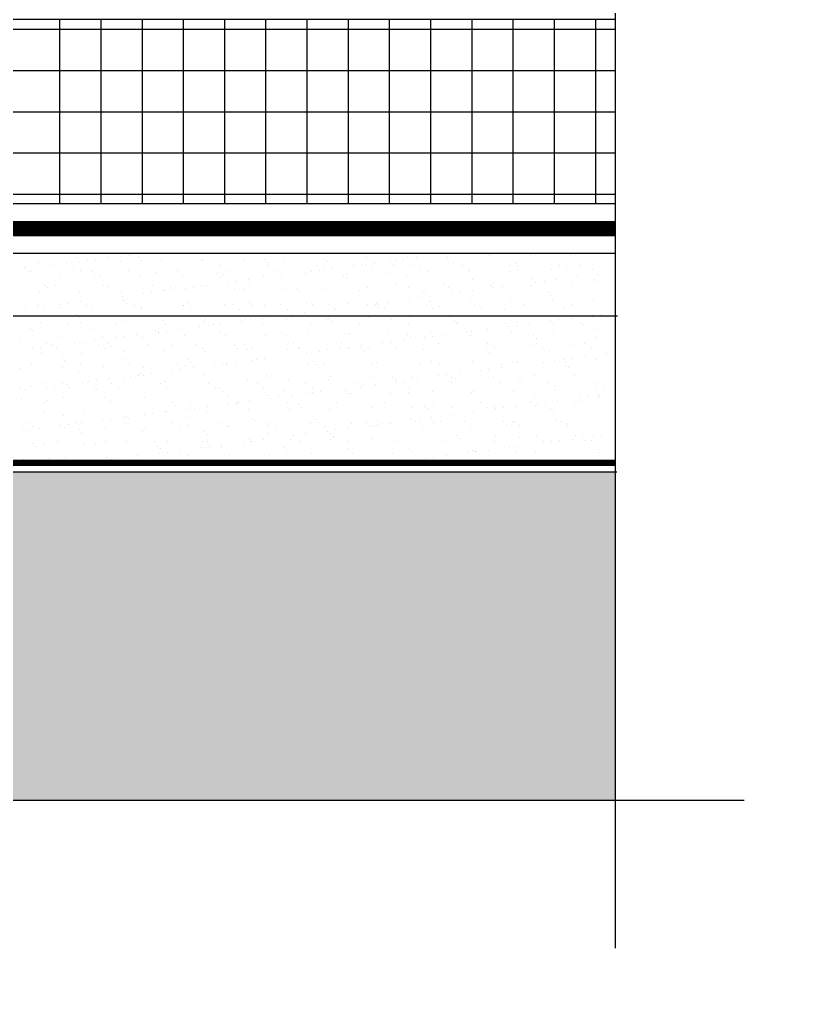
# Model space of a CAD drawing. Header units: centimetres. Extents: x -5119 to 2082, y -6603 to -947.
# Drawn here: x 120.3 to 221.3, y -3573 to -3448.3 of the extents above; entities that cross this region are included whole.
import ezdxf

# ---------------------------------------------------------------- set-up
doc = ezdxf.new("R2010")
doc.units = ezdxf.units.CM
doc.header["$LTSCALE"] = 100
doc.header["$MEASUREMENT"] = 0
for name, color, linetype in [('A807-Details-Railing and Cat ladder$0$A-CONC', 5, 'Continuous'), ('A807-Details-Railing and Cat ladder$0$A-HATCH-14', 14, 'Continuous'), ('A807-Details-Railing and Cat ladder$0$A-HATH-CONC', 253, 'Continuous'), ('A807-Details-Railing and Cat ladder$0$A-LITE2', 23, 'Continuous'), ('A807-Details-Railing and Cat ladder$0$A-WATERPROOFING', 7, 'Continuous'), ('A807-Details-Railing and Cat ladder$0$railiing', 7, 'Continuous')]:
    doc.layers.add(name, color=color, linetype=linetype)

msp = doc.modelspace()

# ---------------------------------------------------------------- hatches: boundary and pattern name
at = {"layer": 'A807-Details-Railing and Cat ladder$0$A-HATH-CONC', "ltscale": 0.8}
msp.add_hatch(color=256, dxfattribs=at).paths.add_polyline_path([(6.666, -3523.653), (6.666, -3572.994), (14.122, -3548.26), (196.591, -3548.26), (196.591, -3506.241), (-202.54, -3506.241), (-202.54, -3548.26), (1.44, -3548.26)])

# ---------------------------------------------------------------- linework, layer by layer
at = {"layer": 'A807-Details-Railing and Cat ladder$0$A-CONC'}
msp.add_line((196.771, -3506.241), (-202.753, -3506.241), dxfattribs=at)
at = {"layer": 'A807-Details-Railing and Cat ladder$0$A-HATCH-14', "color": 8, "linetype": 'Continuous'}
for p, q in [((127.576, -3478.75), (127.576, -3478.75)), ((130.007, -3479.03), (130.007, -3479.03)), ((131.631, -3478.816), (131.631, -3478.816)), ((134.344, -3478.459), (134.344, -3478.459)), ((135.569, -3478.819), (135.569, -3478.819)), ((143.68, -3478.996), (143.68, -3478.996)), ((148.986, -3479.019), (148.986, -3479.019)), ((151.674, -3479.064), (151.674, -3479.064)), ((154.215, -3478.952), (154.215, -3478.952)), ((159.325, -3478.976), (159.325, -3478.976)), ((164.721, -3478.782), (164.721, -3478.782)), ((169.489, -3479.004), (169.489, -3479.004)), ((169.95, -3478.715), (169.95, -3478.715)), ((171.113, -3478.79), (171.113, -3478.79)), ((173.826, -3478.433), (173.826, -3478.433)), ((174.866, -3478.296), (174.866, -3478.296)), ((175.06, -3478.74), (175.06, -3478.74)), ((180.455, -3478.545), (180.455, -3478.545)), ((185.684, -3478.479), (185.684, -3478.479)), ((190.794, -3478.503), (190.794, -3478.503)), ((120.877, -3480.232), (120.877, -3480.232)), ((121.01, -3479.89), (121.01, -3479.89)), ((122.746, -3479.425), (122.746, -3479.425)), ((123.59, -3479.875), (123.59, -3479.875)), ((124.63, -3479.738), (124.63, -3479.738)), ((126.254, -3479.524), (126.254, -3479.524)), ((127.231, -3479.879), (127.231, -3479.879)), ((127.856, -3479.45), (127.856, -3479.45)), ((128.967, -3479.167), (128.967, -3479.167)), ((133.252, -3479.255), (133.252, -3479.255)), ((133.452, -3479.868), (133.452, -3479.868)), ((135.937, -3479.156), (135.937, -3479.156)), ((138.481, -3479.188), (138.481, -3479.188)), ((139.673, -3479.856), (139.673, -3479.856)), ((143.591, -3479.213), (143.591, -3479.213)), ((145.894, -3479.845), (145.894, -3479.845)), ((146.736, -3480.382), (146.736, -3480.382)), ((152.042, -3479.402), (152.042, -3479.402)), ((152.114, -3479.834), (152.114, -3479.834)), ((152.957, -3480.371), (152.957, -3480.371)), ((158.335, -3479.823), (158.335, -3479.823)), ((159.178, -3480.359), (159.178, -3480.359)), ((159.785, -3479.241), (159.785, -3479.241)), ((160.358, -3480.206), (160.358, -3480.206)), ((163.072, -3479.849), (163.072, -3479.849)), ((164.112, -3479.712), (164.112, -3479.712)), ((164.556, -3479.811), (164.556, -3479.811)), ((165.399, -3480.348), (165.399, -3480.348)), ((165.736, -3479.498), (165.736, -3479.498)), ((167.778, -3479.31), (167.778, -3479.31)), ((168.147, -3479.647), (168.147, -3479.647)), ((168.449, -3479.141), (168.449, -3479.141)), ((170.777, -3479.8), (170.777, -3479.8)), ((171.619, -3480.337), (171.619, -3480.337)), ((175.89, -3479.486), (175.89, -3479.486)), ((176.998, -3479.789), (176.998, -3479.789)), ((177.84, -3480.325), (177.84, -3480.325)), ((183.219, -3479.777), (183.219, -3479.777)), ((183.883, -3479.555), (183.883, -3479.555)), ((184.061, -3480.314), (184.061, -3480.314)), ((184.251, -3479.892), (184.251, -3479.892)), ((188.385, -3480.352), (188.385, -3480.352)), ((189.44, -3479.766), (189.44, -3479.766)), ((190.282, -3480.303), (190.282, -3480.303)), ((191.994, -3479.731), (191.994, -3479.731)), ((193.614, -3480.285), (193.614, -3480.285)), ((121.571, -3480.504), (121.571, -3480.504)), ((121.852, -3480.427), (121.852, -3480.427)), ((125.447, -3481.298), (125.447, -3481.298)), ((128.073, -3480.416), (128.073, -3480.416)), ((129.564, -3480.572), (129.564, -3480.572)), ((129.932, -3480.91), (129.932, -3480.91)), ((130.676, -3481.231), (130.676, -3481.231)), ((134.294, -3480.404), (134.294, -3480.404)), ((135.787, -3481.256), (135.787, -3481.256)), ((137.675, -3480.749), (137.675, -3480.749)), ((140.515, -3480.393), (140.515, -3480.393)), ((141.182, -3481.061), (141.182, -3481.061)), ((145.669, -3480.818), (145.669, -3480.818)), ((146.037, -3481.155), (146.037, -3481.155)), ((146.411, -3480.995), (146.411, -3480.995)), ((149.604, -3481.622), (149.604, -3481.622)), ((151.521, -3481.019), (151.521, -3481.019)), ((152.317, -3481.265), (152.317, -3481.265)), ((153.357, -3481.128), (153.357, -3481.128)), ((153.78, -3480.994), (153.78, -3480.994)), ((154.981, -3480.914), (154.981, -3480.914)), ((156.916, -3480.825), (156.916, -3480.825)), ((157.695, -3480.557), (157.695, -3480.557)), ((158.734, -3480.42), (158.734, -3480.42)), ((161.773, -3481.063), (161.773, -3481.063)), ((162.142, -3481.4), (162.142, -3481.4)), ((162.145, -3480.758), (162.145, -3480.758)), ((167.255, -3480.783), (167.255, -3480.783)), ((169.885, -3481.239), (169.885, -3481.239)), ((172.651, -3480.588), (172.651, -3480.588)), ((177.878, -3481.308), (177.878, -3481.308)), ((177.88, -3480.522), (177.88, -3480.522)), ((182.99, -3480.546), (182.99, -3480.546)), ((185.989, -3481.485), (185.989, -3481.485)), ((189.086, -3481.596), (189.086, -3481.596)), ((191.799, -3481.239), (191.799, -3481.239)), ((192.839, -3481.102), (192.839, -3481.102)), ((193.983, -3481.553), (193.983, -3481.553)), ((194.463, -3480.888), (194.463, -3480.888)), ((123.559, -3482.326), (123.559, -3482.326)), ((123.927, -3482.663), (123.927, -3482.663)), ((124.885, -3482.359), (124.885, -3482.359)), ((131.106, -3482.348), (131.106, -3482.348)), ((131.67, -3482.502), (131.67, -3482.502)), ((137.327, -3482.336), (137.327, -3482.336)), ((139.664, -3482.571), (139.664, -3482.571)), ((141.563, -3482.68), (141.563, -3482.68)), ((142.603, -3482.544), (142.603, -3482.544)), ((143.548, -3482.325), (143.548, -3482.325)), ((144.227, -3482.33), (144.227, -3482.33)), ((146.94, -3481.973), (146.94, -3481.973)), ((147.775, -3482.747), (147.775, -3482.747)), ((147.98, -3481.836), (147.98, -3481.836)), ((149.112, -3482.868), (149.112, -3482.868)), ((149.769, -3482.314), (149.769, -3482.314)), ((154.341, -3482.801), (154.341, -3482.801)), ((155.768, -3482.816), (155.768, -3482.816)), ((155.989, -3482.303), (155.989, -3482.303)), ((159.451, -3482.825), (159.451, -3482.825)), ((162.21, -3482.291), (162.21, -3482.291)), ((164.846, -3482.631), (164.846, -3482.631)), ((168.431, -3482.28), (168.431, -3482.28)), ((170.075, -3482.564), (170.075, -3482.564)), ((174.652, -3482.269), (174.652, -3482.269)), ((175.186, -3482.589), (175.186, -3482.589)), ((178.246, -3481.646), (178.246, -3481.646)), ((180.581, -3482.395), (180.581, -3482.395)), ((180.873, -3482.257), (180.873, -3482.257)), ((181.045, -3482.655), (181.045, -3482.655)), ((182.085, -3482.518), (182.085, -3482.518)), ((183.709, -3482.304), (183.709, -3482.304)), ((185.81, -3482.328), (185.81, -3482.328)), ((186.422, -3481.947), (186.422, -3481.947)), ((187.094, -3482.246), (187.094, -3482.246)), ((187.462, -3481.81), (187.462, -3481.81)), ((190.92, -3482.352), (190.92, -3482.352)), ((193.315, -3482.235), (193.315, -3482.235)), ((194.351, -3481.891), (194.351, -3481.891)), ((122.872, -3483.274), (122.872, -3483.274)), ((127.982, -3483.299), (127.982, -3483.299)), ((130.809, -3484.096), (130.809, -3484.096)), ((131.849, -3483.959), (131.849, -3483.959)), ((133.378, -3483.104), (133.378, -3483.104)), ((133.473, -3483.746), (133.473, -3483.746)), ((136.186, -3483.388), (136.186, -3483.388)), ((137.226, -3483.251), (137.226, -3483.251)), ((138.607, -3483.038), (138.607, -3483.038)), ((138.85, -3483.038), (138.85, -3483.038)), ((140.032, -3482.908), (140.032, -3482.908)), ((143.717, -3483.062), (143.717, -3483.062)), ((156.136, -3483.153), (156.136, -3483.153)), ((163.879, -3482.993), (163.879, -3482.993)), ((170.291, -3484.071), (170.291, -3484.071)), ((171.331, -3483.934), (171.331, -3483.934)), ((171.873, -3483.061), (171.873, -3483.061)), ((172.241, -3483.399), (172.241, -3483.399)), ((172.955, -3483.72), (172.955, -3483.72)), ((175.668, -3483.363), (175.668, -3483.363)), ((176.708, -3483.226), (176.708, -3483.226)), ((178.332, -3483.012), (178.332, -3483.012)), ((179.984, -3483.238), (179.984, -3483.238)), ((187.977, -3483.307), (187.977, -3483.307)), ((188.346, -3483.644), (188.346, -3483.644)), ((122.623, -3484.893), (122.623, -3484.893)), ((122.718, -3485.161), (122.718, -3485.161)), ((125.432, -3484.804), (125.432, -3484.804)), ((125.573, -3485.147), (125.573, -3485.147)), ((125.665, -3484.255), (125.665, -3484.255)), ((126.472, -3484.667), (126.472, -3484.667)), ((128.096, -3484.453), (128.096, -3484.453)), ((128.844, -3484.881), (128.844, -3484.881)), ((130.802, -3485.08), (130.802, -3485.08)), ((133.659, -3484.324), (133.659, -3484.324)), ((134.027, -3484.661), (134.027, -3484.661)), ((135.065, -3484.87), (135.065, -3484.87)), ((135.912, -3485.105), (135.912, -3485.105)), ((141.286, -3484.859), (141.286, -3484.859)), ((141.308, -3484.91), (141.308, -3484.91)), ((141.77, -3484.501), (141.77, -3484.501)), ((146.537, -3484.844), (146.537, -3484.844)), ((147.507, -3484.847), (147.507, -3484.847)), ((149.763, -3484.569), (149.763, -3484.569)), ((150.131, -3484.907), (150.131, -3484.907)), ((151.647, -3484.868), (151.647, -3484.868)), ((153.728, -3484.836), (153.728, -3484.836)), ((157.042, -3484.674), (157.042, -3484.674)), ((157.874, -3484.746), (157.874, -3484.746)), ((159.949, -3484.825), (159.949, -3484.825)), ((160.576, -3485.349), (160.576, -3485.349)), ((160.791, -3485.361), (160.791, -3485.361)), ((162.2, -3485.136), (162.2, -3485.136)), ((162.271, -3484.607), (162.271, -3484.607)), ((164.914, -3484.778), (164.914, -3484.778)), ((165.868, -3484.815), (165.868, -3484.815)), ((165.953, -3484.642), (165.953, -3484.642)), ((166.17, -3484.814), (166.17, -3484.814)), ((166.236, -3485.152), (166.236, -3485.152)), ((167.012, -3485.35), (167.012, -3485.35)), ((167.381, -3484.632), (167.381, -3484.632)), ((167.577, -3484.428), (167.577, -3484.428)), ((172.39, -3484.802), (172.39, -3484.802)), ((172.777, -3484.437), (172.777, -3484.437)), ((173.233, -3485.339), (173.233, -3485.339)), ((173.979, -3484.991), (173.979, -3484.991)), ((178.006, -3484.371), (178.006, -3484.371)), ((178.611, -3484.791), (178.611, -3484.791)), ((179.454, -3485.328), (179.454, -3485.328)), ((181.972, -3485.06), (181.972, -3485.06)), ((183.116, -3484.395), (183.116, -3484.395)), ((184.832, -3484.78), (184.832, -3484.78)), ((185.675, -3485.316), (185.675, -3485.316)), ((188.511, -3484.201), (188.511, -3484.201)), ((190.084, -3485.237), (190.084, -3485.237)), ((191.053, -3484.768), (191.053, -3484.768)), ((191.895, -3485.305), (191.895, -3485.305)), ((193.74, -3484.134), (193.74, -3484.134)), ((121.094, -3485.375), (121.094, -3485.375)), ((123.466, -3485.429), (123.466, -3485.429)), ((127.653, -3486.077), (127.653, -3486.077)), ((129.687, -3485.418), (129.687, -3485.418)), ((135.765, -3486.254), (135.765, -3486.254)), ((135.908, -3485.407), (135.908, -3485.407)), ((142.128, -3485.395), (142.128, -3485.395)), ((148.349, -3485.384), (148.349, -3485.384)), ((154.159, -3486.194), (154.159, -3486.194)), ((154.57, -3485.373), (154.57, -3485.373)), ((155.199, -3486.057), (155.199, -3486.057)), ((156.823, -3485.844), (156.823, -3485.844)), ((159.536, -3485.486), (159.536, -3485.486)), ((180.707, -3486.244), (180.707, -3486.244)), ((182.341, -3485.397), (182.341, -3485.397)), ((185.936, -3486.177), (185.936, -3486.177)), ((191.046, -3486.201), (191.046, -3486.201)), ((193.641, -3486.169), (193.641, -3486.169)), ((194.681, -3486.032), (194.681, -3486.032))]:
    msp.add_line(p, q, dxfattribs=at)
at = {"layer": 'A807-Details-Railing and Cat ladder$0$A-HATCH-14', "linetype": 'Continuous'}
for p, q in [((128.022, -3486.415), (128.022, -3486.415)), ((143.758, -3486.323), (143.758, -3486.323)), ((151.446, -3486.552), (151.446, -3486.552)), ((151.869, -3486.499), (151.869, -3486.499)), ((159.863, -3486.568), (159.863, -3486.568)), ((164.972, -3486.48), (164.972, -3486.48)), ((170.201, -3486.413), (170.201, -3486.413)), ((175.311, -3486.438), (175.311, -3486.438)), ((190.928, -3486.526), (190.928, -3486.526)), ((121.648, -3487.831), (121.648, -3487.831)), ((122.998, -3487.123), (122.998, -3487.123)), ((126.498, -3487.361), (126.498, -3487.361)), ((128.108, -3487.148), (128.108, -3487.148)), ((132.719, -3487.35), (132.719, -3487.35)), ((133.503, -3486.953), (133.503, -3486.953)), ((138.732, -3486.887), (138.732, -3486.887)), ((138.94, -3487.339), (138.94, -3487.339)), ((143.405, -3487.61), (143.405, -3487.61)), ((143.842, -3486.911), (143.842, -3486.911)), ((144.126, -3486.66), (144.126, -3486.66)), ((144.445, -3487.473), (144.445, -3487.473)), ((145.161, -3487.327), (145.161, -3487.327)), ((146.069, -3487.259), (146.069, -3487.259)), ((148.782, -3486.902), (148.782, -3486.902)), ((149.238, -3486.717), (149.238, -3486.717)), ((149.822, -3486.765), (149.822, -3486.765)), ((151.382, -3487.316), (151.382, -3487.316)), ((154.467, -3486.65), (154.467, -3486.65)), ((157.603, -3487.305), (157.603, -3487.305)), ((159.577, -3486.675), (159.577, -3486.675)), ((160.231, -3486.905), (160.231, -3486.905)), ((163.824, -3487.293), (163.824, -3487.293)), ((167.974, -3486.745), (167.974, -3486.745)), ((170.045, -3487.282), (170.045, -3487.282)), ((175.967, -3486.813), (175.967, -3486.813)), ((176.265, -3487.271), (176.265, -3487.271)), ((176.335, -3487.151), (176.335, -3487.151)), ((182.486, -3487.26), (182.486, -3487.26)), ((182.887, -3487.584), (182.887, -3487.584)), ((183.927, -3487.447), (183.927, -3487.447)), ((184.078, -3486.99), (184.078, -3486.99)), ((185.551, -3487.234), (185.551, -3487.234)), ((188.264, -3486.876), (188.264, -3486.876)), ((188.707, -3487.248), (188.707, -3487.248)), ((189.304, -3486.74), (189.304, -3486.74)), ((192.072, -3487.058), (192.072, -3487.058)), ((192.44, -3487.396), (192.44, -3487.396)), ((194.928, -3487.237), (194.928, -3487.237)), ((122.017, -3488.168), (122.017, -3488.168)), ((125.699, -3488.996), (125.699, -3488.996)), ((129.76, -3488.007), (129.76, -3488.007)), ((130.928, -3488.929), (130.928, -3488.929)), ((132.651, -3489.026), (132.651, -3489.026)), ((133.69, -3488.889), (133.69, -3488.889)), ((135.315, -3488.675), (135.315, -3488.675)), ((136.038, -3488.954), (136.038, -3488.954)), ((137.753, -3488.076), (137.753, -3488.076)), ((138.028, -3488.318), (138.028, -3488.318)), ((138.121, -3488.413), (138.121, -3488.413)), ((139.068, -3488.181), (139.068, -3488.181)), ((140.692, -3487.967), (140.692, -3487.967)), ((141.434, -3488.76), (141.434, -3488.76)), ((145.864, -3488.253), (145.864, -3488.253)), ((146.663, -3488.693), (146.663, -3488.693)), ((151.773, -3488.717), (151.773, -3488.717)), ((153.858, -3488.321), (153.858, -3488.321)), ((154.226, -3488.659), (154.226, -3488.659)), ((157.168, -3488.523), (157.168, -3488.523)), ((161.969, -3488.498), (161.969, -3488.498)), ((162.397, -3488.456), (162.397, -3488.456)), ((167.507, -3488.481), (167.507, -3488.481)), ((169.962, -3488.566), (169.962, -3488.566)), ((170.33, -3488.904), (170.33, -3488.904)), ((172.133, -3489), (172.133, -3489)), ((172.902, -3488.286), (172.902, -3488.286)), ((173.172, -3488.863), (173.172, -3488.863)), ((174.796, -3488.65), (174.796, -3488.65)), ((177.51, -3488.292), (177.51, -3488.292)), ((178.073, -3488.743), (178.073, -3488.743)), ((178.131, -3488.22), (178.131, -3488.22)), ((178.549, -3488.155), (178.549, -3488.155)), ((180.173, -3487.942), (180.173, -3487.942)), ((183.241, -3488.244), (183.241, -3488.244)), ((186.067, -3488.812), (186.067, -3488.812)), ((188.637, -3488.05), (188.637, -3488.05)), ((193.866, -3487.983), (193.866, -3487.983)), ((194.178, -3488.988), (194.178, -3488.988)), ((120.304, -3489.191), (120.304, -3489.191)), ((122.936, -3490.305), (122.936, -3490.305)), ((123.754, -3489.761), (123.754, -3489.761)), ((124.237, -3489.895), (124.237, -3489.895)), ((124.56, -3490.091), (124.56, -3490.091)), ((127.274, -3489.734), (127.274, -3489.734)), ((128.313, -3489.597), (128.313, -3489.597)), ((129.937, -3489.383), (129.937, -3489.383)), ((130.458, -3489.884), (130.458, -3489.884)), ((131.748, -3489.829), (131.748, -3489.829)), ((132.116, -3490.167), (132.116, -3490.167)), ((136.678, -3489.872), (136.678, -3489.872)), ((139.859, -3490.006), (139.859, -3490.006)), ((142.899, -3489.861), (142.899, -3489.861)), ((147.852, -3490.074), (147.852, -3490.074)), ((149.12, -3489.85), (149.12, -3489.85)), ((155.341, -3489.838), (155.341, -3489.838)), ((155.964, -3490.251), (155.964, -3490.251)), ((161.562, -3489.827), (161.562, -3489.827)), ((162.418, -3490.279), (162.418, -3490.279)), ((163.957, -3490.32), (163.957, -3490.32)), ((164.042, -3490.065), (164.042, -3490.065)), ((165.098, -3490.329), (165.098, -3490.329)), ((166.755, -3489.708), (166.755, -3489.708)), ((167.783, -3489.816), (167.783, -3489.816)), ((167.795, -3489.571), (167.795, -3489.571)), ((168.625, -3490.352), (168.625, -3490.352)), ((169.419, -3489.357), (169.419, -3489.357)), ((170.327, -3490.263), (170.327, -3490.263)), ((174.004, -3489.804), (174.004, -3489.804)), ((174.846, -3490.341), (174.846, -3490.341)), ((175.437, -3490.287), (175.437, -3490.287)), ((180.225, -3489.793), (180.225, -3489.793)), ((180.833, -3490.093), (180.833, -3490.093)), ((181.067, -3490.33), (181.067, -3490.33)), ((186.062, -3490.026), (186.062, -3490.026)), ((186.435, -3489.149), (186.435, -3489.149)), ((186.446, -3489.782), (186.446, -3489.782)), ((187.288, -3490.319), (187.288, -3490.319)), ((191.172, -3490.05), (191.172, -3490.05)), ((192.666, -3489.771), (192.666, -3489.771)), ((193.509, -3490.307), (193.509, -3490.307)), ((121.896, -3490.442), (121.896, -3490.442)), ((123.124, -3490.972), (123.124, -3490.972)), ((125.079, -3490.432), (125.079, -3490.432)), ((125.743, -3491.582), (125.743, -3491.582)), ((128.234, -3490.997), (128.234, -3490.997)), ((131.3, -3490.42), (131.3, -3490.42)), ((133.629, -3490.802), (133.629, -3490.802)), ((137.521, -3490.409), (137.521, -3490.409)), ((138.858, -3490.736), (138.858, -3490.736)), ((143.742, -3490.398), (143.742, -3490.398)), ((143.968, -3490.76), (143.968, -3490.76)), ((148.221, -3490.412), (148.221, -3490.412)), ((149.364, -3490.566), (149.364, -3490.566)), ((149.963, -3490.386), (149.963, -3490.386)), ((153.288, -3491.481), (153.288, -3491.481)), ((154.593, -3490.499), (154.593, -3490.499)), ((156.001, -3491.124), (156.001, -3491.124)), ((156.184, -3490.375), (156.184, -3490.375)), ((157.041, -3490.987), (157.041, -3490.987)), ((158.665, -3490.773), (158.665, -3490.773)), ((159.703, -3490.524), (159.703, -3490.524)), ((161.378, -3490.416), (161.378, -3490.416)), ((162.404, -3490.364), (162.404, -3490.364)), ((164.325, -3490.657), (164.325, -3490.657)), ((172.068, -3490.496), (172.068, -3490.496)), ((180.062, -3490.565), (180.062, -3490.565)), ((180.43, -3490.902), (180.43, -3490.902)), ((188.173, -3490.742), (188.173, -3490.742)), ((192.77, -3491.455), (192.77, -3491.455)), ((195.483, -3491.098), (195.483, -3491.098)), ((121.891, -3492.375), (121.891, -3492.375)), ((125.825, -3492.845), (125.825, -3492.845)), ((126.111, -3491.92), (126.111, -3491.92)), ((128.112, -3492.364), (128.112, -3492.364)), ((131.054, -3492.778), (131.054, -3492.778)), ((133.854, -3491.759), (133.854, -3491.759)), ((134.333, -3492.352), (134.333, -3492.352)), ((136.164, -3492.803), (136.164, -3492.803)), ((140.553, -3492.341), (140.553, -3492.341)), ((141.559, -3492.609), (141.559, -3492.609)), ((141.847, -3491.828), (141.847, -3491.828)), ((142.216, -3492.165), (142.216, -3492.165)), ((145.247, -3492.54), (145.247, -3492.54)), ((146.287, -3492.403), (146.287, -3492.403)), ((146.774, -3492.33), (146.774, -3492.33)), ((146.788, -3492.542), (146.788, -3492.542)), ((147.911, -3492.189), (147.911, -3492.189)), ((149.959, -3492.004), (149.959, -3492.004)), ((150.624, -3491.832), (150.624, -3491.832)), ((151.664, -3491.695), (151.664, -3491.695)), ((151.898, -3492.566), (151.898, -3492.566)), ((152.995, -3492.318), (152.995, -3492.318)), ((157.294, -3492.372), (157.294, -3492.372)), ((157.952, -3492.073), (157.952, -3492.073)), ((158.32, -3492.41), (158.32, -3492.41)), ((159.216, -3492.307), (159.216, -3492.307)), ((162.523, -3492.305), (162.523, -3492.305)), ((165.437, -3492.296), (165.437, -3492.296)), ((166.063, -3492.25), (166.063, -3492.25)), ((167.633, -3492.33), (167.633, -3492.33)), ((171.658, -3492.284), (171.658, -3492.284)), ((173.028, -3492.135), (173.028, -3492.135)), ((174.057, -3492.318), (174.057, -3492.318)), ((174.425, -3492.656), (174.425, -3492.656)), ((177.879, -3492.273), (177.879, -3492.273)), ((178.257, -3492.069), (178.257, -3492.069)), ((182.168, -3492.495), (182.168, -3492.495)), ((183.367, -3492.093), (183.367, -3492.093)), ((184.1, -3492.262), (184.1, -3492.262)), ((184.729, -3492.514), (184.729, -3492.514)), ((185.768, -3492.377), (185.768, -3492.377)), ((187.392, -3492.163), (187.392, -3492.163)), ((188.763, -3491.899), (188.763, -3491.899)), ((190.106, -3491.806), (190.106, -3491.806)), ((190.161, -3492.564), (190.161, -3492.564)), ((190.321, -3492.25), (190.321, -3492.25)), ((191.146, -3491.669), (191.146, -3491.669)), ((193.992, -3491.832), (193.992, -3491.832)), ((120.43, -3493.04), (120.43, -3493.04)), ((127.849, -3493.512), (127.849, -3493.512)), ((134.493, -3493.956), (134.493, -3493.956)), ((135.532, -3493.819), (135.532, -3493.819)), ((135.842, -3493.581), (135.842, -3493.581)), ((136.21, -3493.918), (136.21, -3493.918)), ((137.156, -3493.605), (137.156, -3493.605)), ((139.87, -3493.248), (139.87, -3493.248)), ((140.909, -3493.111), (140.909, -3493.111)), ((142.533, -3492.897), (142.533, -3492.897)), ((143.953, -3493.758), (143.953, -3493.758)), ((151.947, -3493.826), (151.947, -3493.826)), ((160.058, -3494.003), (160.058, -3494.003)), ((168.051, -3494.072), (168.051, -3494.072)), ((173.974, -3493.93), (173.974, -3493.93)), ((175.014, -3493.793), (175.014, -3493.793)), ((176.638, -3493.579), (176.638, -3493.579)), ((179.351, -3493.222), (179.351, -3493.222)), ((180.391, -3493.085), (180.391, -3493.085)), ((180.958, -3493.942), (180.958, -3493.942)), ((182.015, -3492.871), (182.015, -3492.871)), ((186.187, -3493.875), (186.187, -3493.875)), ((190.529, -3492.901), (190.529, -3492.901)), ((191.297, -3493.9), (191.297, -3493.9)), ((121.844, -3495.266), (121.844, -3495.266)), ((123.25, -3494.821), (123.25, -3494.821)), ((124.778, -3495.235), (124.778, -3495.235)), ((125.85, -3494.897), (125.85, -3494.897)), ((126.402, -3495.021), (126.402, -3495.021)), ((128.36, -3494.846), (128.36, -3494.846)), ((129.115, -3494.664), (129.115, -3494.664)), ((129.837, -3495.334), (129.837, -3495.334)), ((130.155, -3494.527), (130.155, -3494.527)), ((131.779, -3494.313), (131.779, -3494.313)), ((132.071, -3494.886), (132.071, -3494.886)), ((133.755, -3494.651), (133.755, -3494.651)), ((138.292, -3494.875), (138.292, -3494.875)), ((138.984, -3494.585), (138.984, -3494.585)), ((144.094, -3494.609), (144.094, -3494.609)), ((144.513, -3494.863), (144.513, -3494.863)), ((149.49, -3494.415), (149.49, -3494.415)), ((150.734, -3494.852), (150.734, -3494.852)), ((152.315, -3494.164), (152.315, -3494.164)), ((154.718, -3494.348), (154.718, -3494.348)), ((156.954, -3494.841), (156.954, -3494.841)), ((159.829, -3494.373), (159.829, -3494.373)), ((163.175, -3494.829), (163.175, -3494.829)), ((163.22, -3495.346), (163.22, -3495.346)), ((164.26, -3495.209), (164.26, -3495.209)), ((165.224, -3494.178), (165.224, -3494.178)), ((165.884, -3494.995), (165.884, -3494.995)), ((168.42, -3494.409), (168.42, -3494.409)), ((168.597, -3494.638), (168.597, -3494.638)), ((169.396, -3494.818), (169.396, -3494.818)), ((169.637, -3494.501), (169.637, -3494.501)), ((170.453, -3494.112), (170.453, -3494.112)), ((171.261, -3494.287), (171.261, -3494.287)), ((175.563, -3494.136), (175.563, -3494.136)), ((175.617, -3494.807), (175.617, -3494.807)), ((176.163, -3494.248), (176.163, -3494.248)), ((176.46, -3495.343), (176.46, -3495.343)), ((181.838, -3494.795), (181.838, -3494.795)), ((182.68, -3495.332), (182.68, -3495.332)), ((184.156, -3494.317), (184.156, -3494.317)), ((184.524, -3494.654), (184.524, -3494.654)), ((188.059, -3494.784), (188.059, -3494.784)), ((188.901, -3495.321), (188.901, -3495.321)), ((192.267, -3494.493), (192.267, -3494.493)), ((194.28, -3494.773), (194.28, -3494.773)), ((195.122, -3495.309), (195.122, -3495.309)), ((120.472, -3495.445), (120.472, -3495.445)), ((121.025, -3495.729), (121.025, -3495.729)), ((123.738, -3495.371), (123.738, -3495.371)), ((126.692, -3495.434), (126.692, -3495.434)), ((130.205, -3495.672), (130.205, -3495.672)), ((132.913, -3495.422), (132.913, -3495.422)), ((137.948, -3495.511), (137.948, -3495.511)), ((139.134, -3495.411), (139.134, -3495.411)), ((141.685, -3496.458), (141.685, -3496.458)), ((145.355, -3495.4), (145.355, -3495.4)), ((145.942, -3495.58), (145.942, -3495.58)), ((146.31, -3495.917), (146.31, -3495.917)), ((146.914, -3496.391), (146.914, -3496.391)), ((151.576, -3495.389), (151.576, -3495.389)), ((152.024, -3496.416), (152.024, -3496.416)), ((154.053, -3495.756), (154.053, -3495.756)), ((155.13, -3496.411), (155.13, -3496.411)), ((157.42, -3496.221), (157.42, -3496.221)), ((157.797, -3495.377), (157.797, -3495.377)), ((157.843, -3496.054), (157.843, -3496.054)), ((158.883, -3495.917), (158.883, -3495.917)), ((160.507, -3495.703), (160.507, -3495.703)), ((162.046, -3495.825), (162.046, -3495.825)), ((162.415, -3496.162), (162.415, -3496.162)), ((162.649, -3496.154), (162.649, -3496.154)), ((164.018, -3495.366), (164.018, -3495.366)), ((167.759, -3496.179), (167.759, -3496.179)), ((170.158, -3496.001), (170.158, -3496.001)), ((170.239, -3495.355), (170.239, -3495.355)), ((173.154, -3495.985), (173.154, -3495.985)), ((178.151, -3496.07), (178.151, -3496.07)), ((178.383, -3495.918), (178.383, -3495.918)), ((178.519, -3496.408), (178.519, -3496.408)), ((183.493, -3495.942), (183.493, -3495.942)), ((186.262, -3496.247), (186.262, -3496.247)), ((188.889, -3495.748), (188.889, -3495.748)), ((194.117, -3495.681), (194.117, -3495.681)), ((194.256, -3496.315), (194.256, -3496.315)), ((194.611, -3496.385), (194.611, -3496.385)), ((120.555, -3496.889), (120.555, -3496.889)), ((123.504, -3497.377), (123.504, -3497.377)), ((123.832, -3497.088), (123.832, -3497.088)), ((124.2, -3497.425), (124.2, -3497.425)), ((125.951, -3496.694), (125.951, -3496.694)), ((129.725, -3497.366), (129.725, -3497.366)), ((131.18, -3496.628), (131.18, -3496.628)), ((131.943, -3497.264), (131.943, -3497.264)), ((135.946, -3497.354), (135.946, -3497.354)), ((136.29, -3496.652), (136.29, -3496.652)), ((139.937, -3497.333), (139.937, -3497.333)), ((140.305, -3497.67), (140.305, -3497.67)), ((142.167, -3497.343), (142.167, -3497.343)), ((144.375, -3497.827), (144.375, -3497.827)), ((147.089, -3497.469), (147.089, -3497.469)), ((148.048, -3497.509), (148.048, -3497.509)), ((148.128, -3497.333), (148.128, -3497.333)), ((148.388, -3497.332), (148.388, -3497.332)), ((149.752, -3497.119), (149.752, -3497.119)), ((152.466, -3496.762), (152.466, -3496.762)), ((153.506, -3496.625), (153.506, -3496.625)), ((154.609, -3497.321), (154.609, -3497.321)), ((156.041, -3497.578), (156.041, -3497.578)), ((160.829, -3497.309), (160.829, -3497.309)), ((164.152, -3497.755), (164.152, -3497.755)), ((167.05, -3497.298), (167.05, -3497.298)), ((172.146, -3497.823), (172.146, -3497.823)), ((173.271, -3497.287), (173.271, -3497.287)), ((179.492, -3497.275), (179.492, -3497.275)), ((181.084, -3497.791), (181.084, -3497.791)), ((183.857, -3497.801), (183.857, -3497.801)), ((185.713, -3497.264), (185.713, -3497.264)), ((186.313, -3497.724), (186.313, -3497.724)), ((186.57, -3497.444), (186.57, -3497.444)), ((187.61, -3497.307), (187.61, -3497.307)), ((189.234, -3497.093), (189.234, -3497.093)), ((191.423, -3497.749), (191.423, -3497.749)), ((191.934, -3497.253), (191.934, -3497.253)), ((191.948, -3496.736), (191.948, -3496.736)), ((192.987, -3496.599), (192.987, -3496.599)), ((194.624, -3496.653), (194.624, -3496.653)), ((123.375, -3498.67), (123.375, -3498.67)), ((125.938, -3499.017), (125.938, -3499.017)), ((128.486, -3498.695), (128.486, -3498.695)), ((133.881, -3498.501), (133.881, -3498.501)), ((133.931, -3499.086), (133.931, -3499.086)), ((136.334, -3498.885), (136.334, -3498.885)), ((137.374, -3498.748), (137.374, -3498.748)), ((138.998, -3498.535), (138.998, -3498.535)), ((139.11, -3498.434), (139.11, -3498.434)), ((141.711, -3498.177), (141.711, -3498.177)), ((142.751, -3498.04), (142.751, -3498.04)), ((144.22, -3498.458), (144.22, -3498.458)), ((149.615, -3498.264), (149.615, -3498.264)), ((154.844, -3498.197), (154.844, -3498.197)), ((156.409, -3497.915), (156.409, -3497.915)), ((159.954, -3498.222), (159.954, -3498.222)), ((165.35, -3498.027), (165.35, -3498.027)), ((170.579, -3497.961), (170.579, -3497.961)), ((172.514, -3498.161), (172.514, -3498.161)), ((175.689, -3497.985), (175.689, -3497.985)), ((175.816, -3498.86), (175.816, -3498.86)), ((176.856, -3498.723), (176.856, -3498.723)), ((178.48, -3498.509), (178.48, -3498.509)), ((180.257, -3498), (180.257, -3498)), ((181.193, -3498.152), (181.193, -3498.152)), ((182.233, -3498.015), (182.233, -3498.015)), ((188.25, -3498.069), (188.25, -3498.069)), ((188.619, -3498.406), (188.619, -3498.406)), ((121.243, -3499.911), (121.243, -3499.911)), ((125.58, -3500.301), (125.58, -3500.301)), ((126.62, -3500.164), (126.62, -3500.164)), ((127.463, -3499.899), (127.463, -3499.899)), ((128.244, -3499.95), (128.244, -3499.95)), ((130.957, -3499.593), (130.957, -3499.593)), ((131.997, -3499.456), (131.997, -3499.456)), ((133.621, -3499.243), (133.621, -3499.243)), ((133.684, -3499.888), (133.684, -3499.888)), ((134.3, -3499.423), (134.3, -3499.423)), ((139.905, -3499.877), (139.905, -3499.877)), ((141.811, -3500.307), (141.811, -3500.307)), ((142.043, -3499.263), (142.043, -3499.263)), ((146.126, -3499.865), (146.126, -3499.865)), ((147.04, -3500.24), (147.04, -3500.24)), ((150.036, -3499.331), (150.036, -3499.331)), ((150.404, -3499.669), (150.404, -3499.669)), ((152.15, -3500.265), (152.15, -3500.265)), ((152.347, -3499.854), (152.347, -3499.854)), ((157.545, -3500.07), (157.545, -3500.07)), ((158.147, -3499.508), (158.147, -3499.508)), ((158.568, -3499.843), (158.568, -3499.843)), ((162.774, -3500.003), (162.774, -3500.003)), ((164.789, -3499.832), (164.789, -3499.832)), ((165.062, -3500.275), (165.062, -3500.275)), ((166.102, -3500.138), (166.102, -3500.138)), ((166.141, -3499.577), (166.141, -3499.577)), ((166.509, -3499.914), (166.509, -3499.914)), ((167.726, -3499.925), (167.726, -3499.925)), ((167.885, -3500.028), (167.885, -3500.028)), ((170.439, -3499.567), (170.439, -3499.567)), ((171.01, -3499.82), (171.01, -3499.82)), ((171.479, -3499.431), (171.479, -3499.431)), ((173.103, -3499.217), (173.103, -3499.217)), ((173.28, -3499.834), (173.28, -3499.834)), ((174.252, -3499.753), (174.252, -3499.753)), ((177.23, -3499.809), (177.23, -3499.809)), ((178.509, -3499.767), (178.509, -3499.767)), ((182.245, -3499.822), (182.245, -3499.822)), ((182.614, -3500.159), (182.614, -3500.159)), ((183.451, -3499.798), (183.451, -3499.798)), ((183.619, -3499.791), (183.619, -3499.791)), ((189.014, -3499.597), (189.014, -3499.597)), ((189.672, -3499.786), (189.672, -3499.786)), ((190.357, -3499.999), (190.357, -3499.999)), ((190.515, -3500.323), (190.515, -3500.323)), ((194.243, -3499.53), (194.243, -3499.53)), ((120.681, -3500.738), (120.681, -3500.738)), ((121.243, -3500.872), (121.243, -3500.872)), ((122.085, -3500.447), (122.085, -3500.447)), ((122.867, -3500.658), (122.867, -3500.658)), ((126.077, -3500.543), (126.077, -3500.543)), ((127.926, -3500.839), (127.926, -3500.839)), ((128.295, -3501.177), (128.295, -3501.177)), ((128.306, -3500.436), (128.306, -3500.436)), ((131.306, -3500.477), (131.306, -3500.477)), ((134.527, -3500.425), (134.527, -3500.425)), ((136.038, -3501.016), (136.038, -3501.016)), ((136.416, -3500.501), (136.416, -3500.501)), ((140.748, -3500.413), (140.748, -3500.413)), ((144.031, -3501.085), (144.031, -3501.085)), ((144.399, -3501.422), (144.399, -3501.422)), ((146.968, -3500.402), (146.968, -3500.402)), ((152.142, -3501.261), (152.142, -3501.261)), ((153.189, -3500.391), (153.189, -3500.391)), ((155.347, -3501.554), (155.347, -3501.554)), ((156.971, -3501.341), (156.971, -3501.341)), ((159.41, -3500.38), (159.41, -3500.38)), ((159.685, -3500.983), (159.685, -3500.983)), ((160.136, -3501.33), (160.136, -3501.33)), ((160.724, -3500.846), (160.724, -3500.846)), ((162.349, -3500.633), (162.349, -3500.633)), ((165.631, -3500.368), (165.631, -3500.368)), ((168.247, -3501.507), (168.247, -3501.507)), ((171.852, -3500.357), (171.852, -3500.357)), ((176.24, -3501.575), (176.24, -3501.575)), ((178.073, -3500.346), (178.073, -3500.346)), ((184.294, -3500.334), (184.294, -3500.334)), ((186.439, -3501.573), (186.439, -3501.573)), ((194.829, -3501.529), (194.829, -3501.529)), ((121.921, -3502.593), (121.921, -3502.593)), ((123.501, -3502.519), (123.501, -3502.519)), ((125.118, -3502.379), (125.118, -3502.379)), ((128.611, -3502.544), (128.611, -3502.544)), ((130.032, -3502.769), (130.032, -3502.769)), ((131.338, -3502.368), (131.338, -3502.368)), ((134.007, -3502.35), (134.007, -3502.35)), ((137.559, -3502.357), (137.559, -3502.357)), ((139.236, -3502.283), (139.236, -3502.283)), ((143.78, -3502.345), (143.78, -3502.345)), ((144.346, -3502.307), (144.346, -3502.307)), ((146.217, -3502.756), (146.217, -3502.756)), ((148.93, -3502.399), (148.93, -3502.399)), ((149.741, -3502.113), (149.741, -3502.113)), ((149.97, -3502.262), (149.97, -3502.262)), ((150.001, -3502.334), (150.001, -3502.334)), ((151.594, -3502.048), (151.594, -3502.048)), ((154.308, -3501.691), (154.308, -3501.691)), ((154.97, -3502.046), (154.97, -3502.046)), ((156.222, -3502.323), (156.222, -3502.323)), ((160.08, -3502.071), (160.08, -3502.071)), ((160.504, -3501.667), (160.504, -3501.667)), ((162.443, -3502.312), (162.443, -3502.312)), ((165.476, -3501.876), (165.476, -3501.876)), ((168.664, -3502.3), (168.664, -3502.3)), ((170.705, -3501.81), (170.705, -3501.81)), ((174.885, -3502.289), (174.885, -3502.289)), ((175.815, -3501.834), (175.815, -3501.834)), ((176.608, -3501.913), (176.608, -3501.913)), ((181.105, -3502.278), (181.105, -3502.278)), ((181.21, -3501.64), (181.21, -3501.64)), ((184.351, -3501.752), (184.351, -3501.752)), ((185.699, -3502.731), (185.699, -3502.731)), ((187.326, -3502.266), (187.326, -3502.266)), ((188.412, -3502.373), (188.412, -3502.373)), ((189.452, -3502.237), (189.452, -3502.237)), ((191.076, -3502.023), (191.076, -3502.023)), ((191.549, -3501.598), (191.549, -3501.598)), ((192.345, -3501.82), (192.345, -3501.82)), ((192.713, -3502.158), (192.713, -3502.158)), ((193.547, -3502.255), (193.547, -3502.255)), ((193.789, -3501.665), (193.789, -3501.665)), ((122.289, -3502.93), (122.289, -3502.93)), ((138.026, -3502.838), (138.026, -3502.838)), ((138.176, -3503.815), (138.176, -3503.815)), ((138.394, -3503.175), (138.394, -3503.175)), ((139.216, -3503.678), (139.216, -3503.678)), ((140.84, -3503.464), (140.84, -3503.464)), ((143.553, -3503.107), (143.553, -3503.107)), ((144.593, -3502.97), (144.593, -3502.97)), ((146.137, -3503.015), (146.137, -3503.015)), ((154.13, -3503.083), (154.13, -3503.083)), ((154.499, -3503.421), (154.499, -3503.421)), ((157.671, -3503.919), (157.671, -3503.919)), ((162.242, -3503.26), (162.242, -3503.26)), ((162.9, -3503.853), (162.9, -3503.853)), ((168.01, -3503.877), (168.01, -3503.877)), ((170.235, -3503.328), (170.235, -3503.328)), ((170.603, -3503.666), (170.603, -3503.666)), ((173.406, -3503.683), (173.406, -3503.683)), ((177.658, -3503.789), (177.658, -3503.789)), ((178.346, -3503.505), (178.346, -3503.505)), ((178.635, -3503.616), (178.635, -3503.616)), ((178.698, -3503.652), (178.698, -3503.652)), ((180.322, -3503.439), (180.322, -3503.439)), ((183.035, -3503.081), (183.035, -3503.081)), ((183.745, -3503.64), (183.745, -3503.64)), ((184.075, -3502.944), (184.075, -3502.944)), ((186.34, -3503.574), (186.34, -3503.574)), ((186.708, -3503.911), (186.708, -3503.911)), ((189.14, -3503.446), (189.14, -3503.446)), ((194.369, -3503.379), (194.369, -3503.379)), ((194.451, -3503.75), (194.451, -3503.75)), ((120.807, -3504.587), (120.807, -3504.587)), ((122.856, -3504.913), (122.856, -3504.913)), ((124.027, -3504.522), (124.027, -3504.522)), ((126.202, -3504.392), (126.202, -3504.392)), ((129.077, -3504.902), (129.077, -3504.902)), ((130.086, -3504.88), (130.086, -3504.88)), ((131.431, -3504.326), (131.431, -3504.326)), ((132.021, -3504.591), (132.021, -3504.591)), ((132.389, -3504.929), (132.389, -3504.929)), ((132.799, -3504.523), (132.799, -3504.523)), ((133.839, -3504.386), (133.839, -3504.386)), ((135.298, -3504.89), (135.298, -3504.89)), ((135.463, -3504.172), (135.463, -3504.172)), ((136.542, -3504.35), (136.542, -3504.35)), ((140.132, -3504.768), (140.132, -3504.768)), ((141.519, -3504.879), (141.519, -3504.879)), ((141.937, -3504.156), (141.937, -3504.156)), ((147.166, -3504.089), (147.166, -3504.089)), ((147.739, -3504.868), (147.739, -3504.868)), ((148.125, -3504.836), (148.125, -3504.836)), ((152.276, -3504.114), (152.276, -3504.114)), ((153.96, -3504.856), (153.96, -3504.856)), ((156.237, -3505.013), (156.237, -3505.013)), ((160.181, -3504.845), (160.181, -3504.845)), ((166.402, -3504.834), (166.402, -3504.834)), ((169.567, -3504.854), (169.567, -3504.854)), ((172.281, -3504.497), (172.281, -3504.497)), ((172.623, -3504.823), (172.623, -3504.823)), ((173.321, -3504.36), (173.321, -3504.36)), ((174.945, -3504.146), (174.945, -3504.146)), ((178.844, -3504.811), (178.844, -3504.811)), ((185.065, -3504.8), (185.065, -3504.8)), ((191.286, -3504.789), (191.286, -3504.789))]:
    msp.add_line(p, q, dxfattribs=at)
at = {"layer": 'A807-Details-Railing and Cat ladder$0$A-LITE2'}
msp.add_line((196.591, -3448.31), (-202.54, -3448.31), dxfattribs=at)
for points in [[(196.591, -3471.882), (-202.54, -3471.882)], [(196.591, -3478.275), (-202.54, -3478.275)]]:
    msp.add_lwpolyline(points, dxfattribs=at)
at = {"layer": 'A807-Details-Railing and Cat ladder$0$A-WATERPROOFING', "color": 251, "linetype": 'Continuous', "ltscale": 0.5}
for p, q in [((125.468, -3471.882), (125.468, -3448.31)), ((130.745, -3471.882), (130.745, -3448.31)), ((136.022, -3471.882), (136.022, -3448.31)), ((141.299, -3471.882), (141.299, -3448.31)), ((146.576, -3471.882), (146.576, -3448.31)), ((151.854, -3471.882), (151.854, -3448.31)), ((157.131, -3471.882), (157.131, -3448.31)), ((162.408, -3471.882), (162.408, -3448.31)), ((167.685, -3471.882), (167.685, -3448.31)), ((172.962, -3471.882), (172.962, -3448.31)), ((178.239, -3471.882), (178.239, -3448.31)), ((183.516, -3471.882), (183.516, -3448.31)), ((188.793, -3471.882), (188.793, -3448.31)), ((194.071, -3471.882), (194.071, -3448.31)), ((-202.54, -3449.542), (196.591, -3449.542)), ((-202.54, -3454.819), (196.591, -3454.819)), ((-202.54, -3460.096), (196.591, -3460.096)), ((-202.54, -3465.373), (196.591, -3465.373)), ((-202.54, -3470.65), (196.591, -3470.65))]:
    msp.add_line(p, q, dxfattribs=at)
at = {"layer": 'A807-Details-Railing and Cat ladder$0$A-WATERPROOFING', "linetype": 'Continuous', "ltscale": 100}
msp.add_line((196.851, -3486.265), (-202.54, -3486.265), dxfattribs=at)
at = {"layer": 'A807-Details-Railing and Cat ladder$0$A-WATERPROOFING', "ltscale": 100}
for points, const_width in [([(196.591, -3475.078), (-202.54, -3475.078)], 1.998), ([(196.591, -3505.043), (-202.54, -3505.043)], 0.799)]:
    msp.add_lwpolyline(points, dxfattribs=dict(at, const_width=const_width))
at = {"layer": 'A807-Details-Railing and Cat ladder$0$railiing', "color": 8}
for points in [[(196.591, -3567.186), (196.591, -2907.187), (171.984, -2901.96), (221.325, -2901.96), (196.591, -2894.504), (196.591, -2377.259)], [(-219.837, -3548.26), (1.44, -3548.26), (6.666, -3523.653), (6.666, -3572.994), (14.122, -3548.26), (213.099, -3548.26)]]:
    msp.add_lwpolyline(points, dxfattribs=at)

doc.saveas('drawing.dxf')
